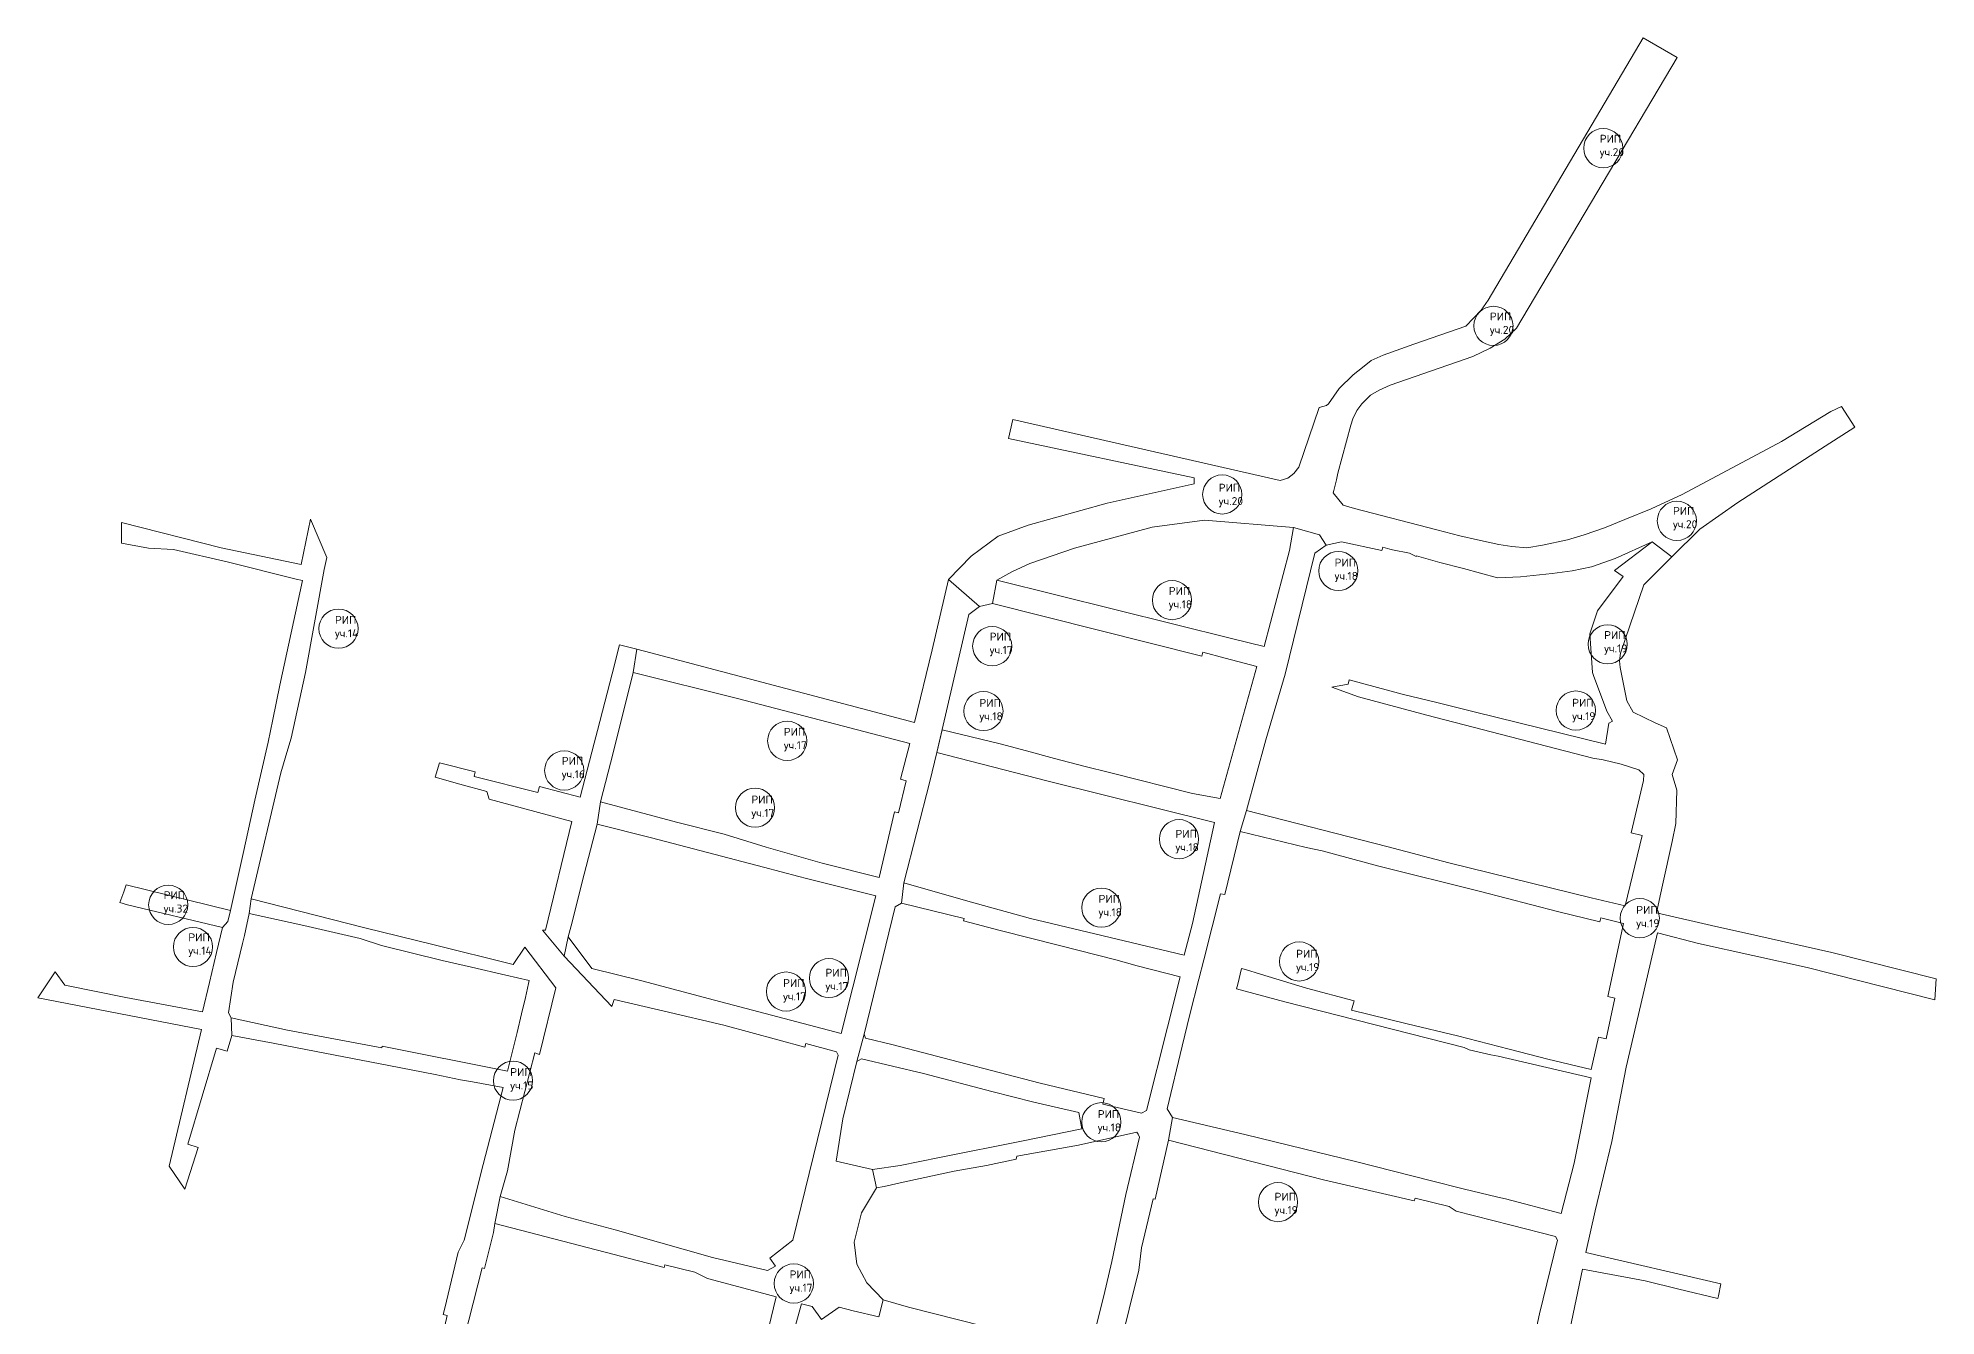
# Model space of a CAD drawing. Extents: x 1393021 to 1399299, y 356820 to 361044.
# Drawn here: x 1394241 to 1395791, y 360001 to 361044 of the extents above; entities that cross this region are included whole.
import ezdxf

# ---------------------------------------------------------------- set-up
doc = ezdxf.new("R2010")
doc.units = 0
doc.header["$MEASUREMENT"] = 0
doc.layers.add('РИП', color=42, linetype='Continuous')
doc.styles.get("Standard").update_dxf_attribs({"font": 'simplex.shx'})

msp = doc.modelspace()

# ---------------------------------------------------------------- linework, layer by layer
at = {"layer": 'РИП', "lineweight": 20}
for points in [[(1395724.8, 360726.3), (1395713.8, 360743.2), (1395705.3, 360739.2), (1395665, 360714.7), (1395583.8, 360671.5), (1395558.4, 360659.6), (1395536.9, 360650.9), (1395520.3, 360644.3), (1395503.7, 360638.4), (1395490.2, 360634.4), (1395469.8, 360630), (1395457, 360627.9), (1395444.8, 360628.9), (1395434.2, 360630.6), (1395416.7, 360634.5), (1395402.3, 360637.7), (1395383.4, 360642.6), (1395316.3, 360660), (1395307, 360662.8), (1395298.9, 360672.8), (1395299.4, 360674.6), (1395301.5, 360683.5), (1395302.8, 360688.9), (1395313.2, 360728.1), (1395315, 360733.1), (1395318.1, 360739.9), (1395322.2, 360745.4), (1395329.4, 360752.5), (1395336.4, 360756.7), (1395345.3, 360760.7), (1395412.9, 360784), (1395427.1, 360791), (1395439, 360798.3), (1395448.5, 360807.1), (1395579.7, 361028.1), (1395552, 361044.2), (1395425.5, 360830), (1395419.6, 360821.8), (1395407.2, 360808.8), (1395364.7, 360794.2), (1395339.8, 360785.2), (1395329.9, 360780.9), (1395322.9, 360775.1), (1395315.1, 360769.1), (1395303.8, 360758), (1395295.1, 360745.5), (1395293.3, 360744.1), (1395287.5, 360742.4), (1395270.9, 360693.7), (1395266.8, 360688.5), (1395261.9, 360684.7), (1395255.7, 360682.8), (1395037.3, 360732.6), (1395033.9, 360717.2), (1395185.3, 360685), (1395185.5, 360680), (1395114.4, 360664.4), (1395049.9, 360646.5), (1395025.3, 360637.5), (1395003.3, 360621.1), (1394984.9, 360602.1), (1395010.1, 360580), (1395020.7, 360582.4), (1395024.2, 360601.6), (1395036.6, 360608.3), (1395051.1, 360615.2), (1395087.6, 360627.6), (1395151.1, 360644.8), (1395193.9, 360650.5), (1395266.5, 360644.4), (1395287.8, 360638.6), (1395293.1, 360630), (1395305.6, 360632.9), (1395338.7, 360625.7), (1395339.5, 360628.4), (1395345.2, 360626.8), (1395347.2, 360626.3), (1395361.3, 360623.4), (1395366.7, 360620.8), (1395367, 360621.4), (1395386, 360616), (1395405.4, 360611), (1395433.1, 360603.3), (1395451.7, 360604.1), (1395477.6, 360606.8), (1395494.1, 360609.2), (1395509.8, 360612.4), (1395529, 360619.2), (1395559.4, 360632.9), (1395575.4, 360620.4), (1395598.3, 360643.1), (1395629.4, 360664.8), (1395700.7, 360710.9), (1395724.8, 360726.3)], [(1394399.7, 360229.8), (1394399.1, 360244), (1394396.8, 360248.1), (1394400.8, 360273.2), (1394408.4, 360304.7), (1394410, 360311.3), (1394411, 360316.5), (1394413.8, 360329.2), (1394415.5, 360341.2), (1394439.5, 360444.1), (1394445.4, 360463.6), (1394448, 360472.4), (1394459.7, 360526.2), (1394475, 360610.3), (1394477.2, 360620.1), (1394463.8, 360651.4), (1394456.2, 360614.4), (1394390.8, 360627.9), (1394309.6, 360648.5), (1394309.6, 360631.7), (1394331.7, 360627.7), (1394351.9, 360626.5), (1394397, 360616.1), (1394452.1, 360602.4), (1394457.2, 360601.1), (1394438.8, 360515.8), (1394433.1, 360487.6), (1394429.2, 360469.3), (1394418.5, 360421.9), (1394409.4, 360380.8), (1394398.4, 360331.8), (1394396.4, 360322.7), (1394392.1, 360318), (1394387.2, 360297.4), (1394381.5, 360273), (1394375.6, 360249.1), (1394313.1, 360260.8), (1394263.2, 360270.8), (1394255.4, 360281.8), (1394241.3, 360260.4), (1394374.9, 360234.5), (1394348.4, 360122.9), (1394361.3, 360104.3), (1394372, 360138.2), (1394363.8, 360141.1), (1394387.2, 360219.3), (1394395.9, 360216.9), (1394399.7, 360229.8)], [(1395124.4, 359974.4), (1395140.2, 360038.1), (1395142.4, 360056.3), (1395152, 360096.4), (1395153.4, 360096), (1395164.3, 360144.2), (1395167.7, 360162.7), (1395163.2, 360169.7), (1395175.6, 360221), (1395181.7, 360246.8), (1395189.3, 360275.7), (1395193.3, 360291.4), (1395206.9, 360345.4), (1395210.5, 360344.7), (1395222.9, 360396.3), (1395228, 360413.5), (1395244, 360471), (1395259.8, 360524.7), (1395283.9, 360623.4), (1395293.1, 360630), (1395287.8, 360638.6), (1395266.5, 360644.4), (1395263.3, 360625.7), (1395242.6, 360547.4), (1395216.9, 360553.7), (1395024.2, 360601.6), (1395020.7, 360582.4), (1395191.5, 360539.4), (1395192.4, 360542.6), (1395210.8, 360537.8), (1395236.6, 360531.1), (1395206.5, 360423.1), (1395184, 360427.4), (1395117.3, 360444.2), (1395095.3, 360449.7), (1395071.3, 360455.8), (1395048.5, 360462), (1395026.9, 360467.9), (1394979.6, 360479.4), (1394975.2, 360460.9), (1395066.2, 360437.5), (1395202.1, 360403.6), (1395184, 360321.1), (1395177.1, 360295.2), (1395128.1, 360306.9), (1395051.7, 360325.3), (1395000.6, 360339.4), (1394948.3, 360354.3), (1394946.3, 360337.8), (1394997.5, 360325.2), (1394997, 360323.2), (1395027, 360315.4), (1395075.3, 360303.3), (1395121.3, 360291.4), (1395138.8, 360286.7), (1395173.9, 360277.5), (1395163.5, 360236.4), (1395146.5, 360168.5), (1395142.3, 360166.3), (1395110.8, 360173.7), (1395111.8, 360178.3), (1395059.6, 360190.9), (1394992.8, 360208.2), (1394939.5, 360222), (1394916.9, 360227.5), (1394915.9, 360230.7), (1394909.8, 360208.6), (1394913.7, 360210.6), (1394964.3, 360198.6), (1395020.2, 360184.1), (1395054.4, 360175.4), (1395091.1, 360166.8), (1395093.6, 360153.6), (1395045.7, 360143.8), (1394977.4, 360130.1), (1394945.4, 360123.7), (1394922.8, 360120.2), (1394926, 360105.3), (1394932.2, 360106.5), (1394947.7, 360109.9), (1394989.5, 360118.9), (1395015.7, 360123.5), (1395040, 360128.8), (1395040.6, 360131.1), (1395090.9, 360140.1), (1395138.5, 360150.7), (1395139.7, 360149.1), (1395140.6, 360146.8), (1395129.5, 360099.9), (1395118.2, 360045.1), (1395111.5, 360017.1), (1395100, 359970.7)], [(1395492.1, 359989.3), (1395502.4, 360039), (1395553.5, 360029.5), (1395581.1, 360022.6), (1395613, 360015.1), (1395613.5, 360017.1), (1395615.3, 360026.9), (1395505.1, 360052.6), (1395512.7, 360086.5), (1395526.4, 360143.2), (1395529.4, 360158.7), (1395538.2, 360203.9), (1395550.2, 360254.9), (1395563.6, 360313.4), (1395597.1, 360304.7), (1395686, 360285.3), (1395790, 360258.7), (1395791.1, 360275.9), (1395705.9, 360297.6), (1395632.2, 360314.2), (1395611.4, 360318.7), (1395562.9, 360329.8), (1395567.8, 360352.5), (1395575.6, 360388.1), (1395578.6, 360402.8), (1395579.4, 360429.9), (1395575.7, 360442.9), (1395580, 360454.9), (1395571.1, 360480.8), (1395561.9, 360485.1), (1395543.9, 360493.7), (1395538.7, 360502.9), (1395533.3, 360530.1), (1395532.7, 360535.6), (1395533.6, 360542), (1395552.5, 360597.6), (1395575.4, 360620.4), (1395559.4, 360632.9), (1395528.5, 360609.4), (1395535.6, 360604.4), (1395514.6, 360576.5), (1395508.5, 360557.7), (1395510.6, 360526.2), (1395511.5, 360523.7), (1395522.2, 360494.4), (1395527, 360486.4), (1395523.9, 360484.6), (1395521.3, 360467.6), (1395414, 360494), (1395384.6, 360501.4), (1395355.3, 360508.5), (1395311.8, 360520), (1395311, 360516.5), (1395297.8, 360514.2), (1395319.5, 360506.3), (1395375.3, 360491.2), (1395511, 360456.1), (1395519.4, 360454.8), (1395533.9, 360451.3), (1395548.5, 360446.7), (1395552.6, 360442.8), (1395552.3, 360438), (1395542.1, 360395.3), (1395551.2, 360393), (1395537.3, 360335.7), (1395537.3, 360335.7), (1395509.6, 360342.1), (1395393.2, 360370.7), (1395342.8, 360383.9), (1395228, 360413.5), (1395222.9, 360396.3), (1395276.9, 360383.3), (1395290, 360380.4), (1395336.1, 360368), (1395419.1, 360347.4), (1395482, 360331), (1395516.5, 360322.4), (1395517.3, 360325.8), (1395535.9, 360321.2), (1395523.1, 360261.6), (1395528.9, 360260.3), (1395521.7, 360227), (1395515.6, 360228.4), (1395509.6, 360202), (1395474.1, 360210.5), (1395442.7, 360218.6), (1395400.4, 360229.5), (1395359.4, 360239.1), (1395313.9, 360250.3), (1395316, 360258), (1395277, 360268.3), (1395239.4, 360279.8), (1395227.3, 360283.5), (1395224.1, 360284.3), (1395220.9, 360271.5), (1395219.9, 360267.7), (1395259.3, 360257.2), (1395405.8, 360219.9), (1395410, 360217.9), (1395427.6, 360213.9), (1395433.7, 360212.8), (1395509.5, 360195.1), (1395495.7, 360125.6), (1395484.9, 360084.5), (1395439.5, 360096.3), (1395433.4, 360097.7), (1395404.9, 360104.6), (1395379.2, 360111.1), (1395317.2, 360126.7), (1395274.7, 360137.2), (1395226.6, 360148.9), (1395167.7, 360162.7), (1395164.3, 360144.2), (1395291, 360112), (1395365, 360094.6), (1395365.7, 360097), (1395393.5, 360090.2), (1395399.2, 360086.2), (1395444.3, 360074.8), (1395480.3, 360065.5), (1395482.1, 360062.5), (1395467.2, 360002.4), (1395458.4, 359960.7)], [(1394850.6, 359959.7), (1394864.7, 360010.7), (1394873.5, 360008.4), (1394881, 359997.8), (1394895.5, 360007.8), (1394906.9, 360005), (1394927.8, 359999.9), (1394931.5, 360013.8), (1394918, 360027.7), (1394910, 360043), (1394907.8, 360060.9), (1394913.8, 360084.9), (1394926, 360105.3), (1394922.8, 360120.2), (1394893, 360127.1), (1394898.4, 360161.7), (1394909.8, 360208.6), (1394915.9, 360230.7), (1394941.3, 360334.7), (1394946.3, 360337.8), (1394948.3, 360354.3), (1394969.5, 360437.2), (1394975.2, 360460.9), (1395001.5, 360573.5), (1395010.1, 360580), (1394984.9, 360602.1), (1394971.4, 360544.6), (1394957, 360485.3), (1394741.6, 360542.1), (1394730.4, 360545.1), (1394727.2, 360526.2), (1394812.5, 360504.9), (1394953.1, 360468.1), (1394945.6, 360438.9), (1394950.3, 360437.7), (1394943.9, 360411.4), (1394940.7, 360412.2), (1394928.2, 360358.6), (1394881.6, 360370.4), (1394835.9, 360383.5), (1394801.5, 360394), (1394762.7, 360404), (1394700.6, 360420.4), (1394697.9, 360402.3), (1394742.4, 360391), (1394833.7, 360367.1), (1394862.5, 360359.5), (1394868.9, 360357.8), (1394925.5, 360343.8), (1394897.2, 360231.3), (1394793.6, 360258.6), (1394734.3, 360274.4), (1394693.5, 360284.5), (1394674.2, 360310.2), (1394671, 360294.5), (1394709.8, 360253.4), (1394711.7, 360259.1), (1394752.7, 360249.5), (1394801.4, 360238.2), (1394867.4, 360220.1), (1394868.2, 360223.1), (1394893.4, 360216.4), (1394894.8, 360213.7), (1394857.6, 360062.7), (1394838.8, 360048), (1394843.4, 360041.5), (1394837.1, 360037.8), (1394792.2, 360048.5), (1394748.1, 360061), (1394712.6, 360071), (1394671.8, 360082), (1394618.6, 360098.3), (1394614.4, 360076.1), (1394752.7, 360040.4), (1394753.2, 360042.5), (1394777.7, 360036.4), (1394788, 360031.3), (1394829.9, 360020.2), (1394844.2, 360016.4), (1394831.6, 359964.6)], [(1394671, 360294.5), (1394674.2, 360310.2), (1394677.4, 360322.2), (1394685.5, 360354.1), (1394697.9, 360402.3), (1394700.6, 360420.4), (1394710.9, 360460.6), (1394727.2, 360526.2), (1394730.4, 360545.1), (1394716.2, 360548.8), (1394710.1, 360525.1), (1394698.1, 360478.6), (1394695.4, 360468.3), (1394684.1, 360424.3), (1394650.7, 360433.1), (1394649.5, 360428.1), (1394597.6, 360441.1), (1394598.3, 360445), (1394569.3, 360452.4), (1394565.6, 360440.5), (1394585.8, 360434.9), (1394607.7, 360428.9), (1394609.7, 360422.6), (1394677.1, 360404.3), (1394655.6, 360315.8), (1394653.3, 360315.8), (1394671, 360294.5)], [(1394308.2, 360338.2), (1394314.5, 360336.3), (1394392.1, 360318), (1394396.4, 360322.7), (1394398.4, 360331.8), (1394313.2, 360352.6), (1394311.3, 360347.1), (1394308.2, 360338.2)], [(1394585.9, 359968.4), (1394604, 360040), (1394605.8, 360039.5), (1394613.2, 360068.8), (1394614.4, 360076.1), (1394618.6, 360098.3), (1394624.8, 360119.1), (1394630.6, 360152.3), (1394647.1, 360215.6), (1394650.8, 360214.3), (1394664.1, 360268.5), (1394638.8, 360301.9), (1394629.3, 360287.6), (1394563.6, 360303.9), (1394508.3, 360317.6), (1394415.5, 360341.2), (1394413.8, 360329.2), (1394458.5, 360319.4), (1394504.4, 360308.8), (1394521.8, 360303.3), (1394571.4, 360291), (1394595.2, 360285.4), (1394623.3, 360278.9), (1394642.4, 360274.5), (1394641.8, 360272.2), (1394639.3, 360260.7), (1394636.1, 360247.5), (1394632.6, 360232.2), (1394624.6, 360200.7), (1394522.4, 360221), (1394522.1, 360219.7), (1394445.1, 360234.2), (1394399.1, 360244), (1394399.7, 360229.8), (1394433.4, 360223.5), (1394468.6, 360216.7), (1394527.7, 360205.2), (1394565.7, 360197.8), (1394586.4, 360193.4), (1394596.2, 360191.9), (1394621.1, 360187.2), (1394604.9, 360124.5), (1394589.2, 360062.5), (1394584.5, 360052.7), (1394573.5, 360007.1), (1394572.2, 360001.8), (1394575.5, 360001), (1394568.5, 359970.9)], [(1395074.7, 359977), (1394952.1, 360007.9), (1394931.5, 360013.8), (1394927.8, 359999.9)]]:
    msp.add_lwpolyline(points, dxfattribs=at)
at = {"layer": 'РИП', "lineweight": 0}
for centre in [(1395519.4, 360954.2), (1395429.7, 360809.1), (1395208.3, 360671.5), (1395579.5, 360649.9), (1395303.1, 360609), (1395167.3, 360585.2), (1394486.7, 360561.9), (1395020.5, 360547.6), (1395523, 360549.1), (1395013.3, 360494.6), (1395497, 360495), (1394853.1, 360470.3), (1394671, 360446.1), (1394826.8, 360415.7), (1395173, 360390), (1394347.7, 360336.4), (1395109.6, 360334.1), (1395549.2, 360325.5), (1394367.9, 360302), (1395271.1, 360290.2), (1394887.2, 360276.6), (1394852.1, 360265.6), (1394629.2, 360192.8), (1395109.6, 360158.9), (1395253.8, 360093.7), (1394858.5, 360027.2)]:
    msp.add_circle(centre, 16, dxfattribs=at)

# ---------------------------------------------------------------- texts
at = {"layer": 'РИП', "char_height": 6.53, "width": 6.533, "attachment_point": 1}
for s, insert in [('РИП\\Pуч.20', (1395516.5, 360965.1)), ('РИП\\Pуч.20', (1395426.8, 360820)), ('РИП\\Pуч.20', (1395205.4, 360680.2)), ('РИП\\Pуч.20', (1395576.3, 360661.3)), ('РИП\\Pуч.18', (1395300, 360619.1)), ('РИП\\Pуч.18', (1395164.6, 360595.9)), ('РИП\\Pуч.14', (1394483.8, 360572.3)), ('РИП\\Pуч.17', (1395018.4, 360558.6)), ('РИП\\Pуч.19', (1395520.1, 360559.9)), ('РИП\\Pуч.18', (1395010, 360504.5)), ('РИП\\Pуч.19', (1395494, 360504.6)), ('РИП\\Pуч.17', (1394850.3, 360480.9)), ('РИП\\Pуч.16', (1394669, 360457.2)), ('РИП\\Pуч.17', (1394823.8, 360425.6)), ('РИП\\Pуч.18', (1395170.1, 360397.6)), ('РИП\\Pуч.32', (1394343.9, 360347.5)), ('РИП\\Pуч.18', (1395107.3, 360344.5)), ('РИП\\Pуч.19', (1395546.3, 360335.5)), ('РИП\\Pуч.14', (1394364.1, 360313.1)), ('РИП\\Pуч.19', (1395268.6, 360299.7)), ('РИП\\Pуч.17', (1394884.3, 360284.2)), ('РИП\\Pуч.17', (1394849.7, 360275.8)), ('РИП\\Pуч.15', (1394626.9, 360203.1)), ('РИП\\Pуч.18', (1395106.6, 360168.8)), ('РИП\\Pуч.19', (1395251, 360101.3)), ('РИП\\Pуч.17', (1394855, 360037.9))]:
    msp.add_mtext(s, dxfattribs=dict(at, insert=insert))

doc.saveas('drawing.dxf')
